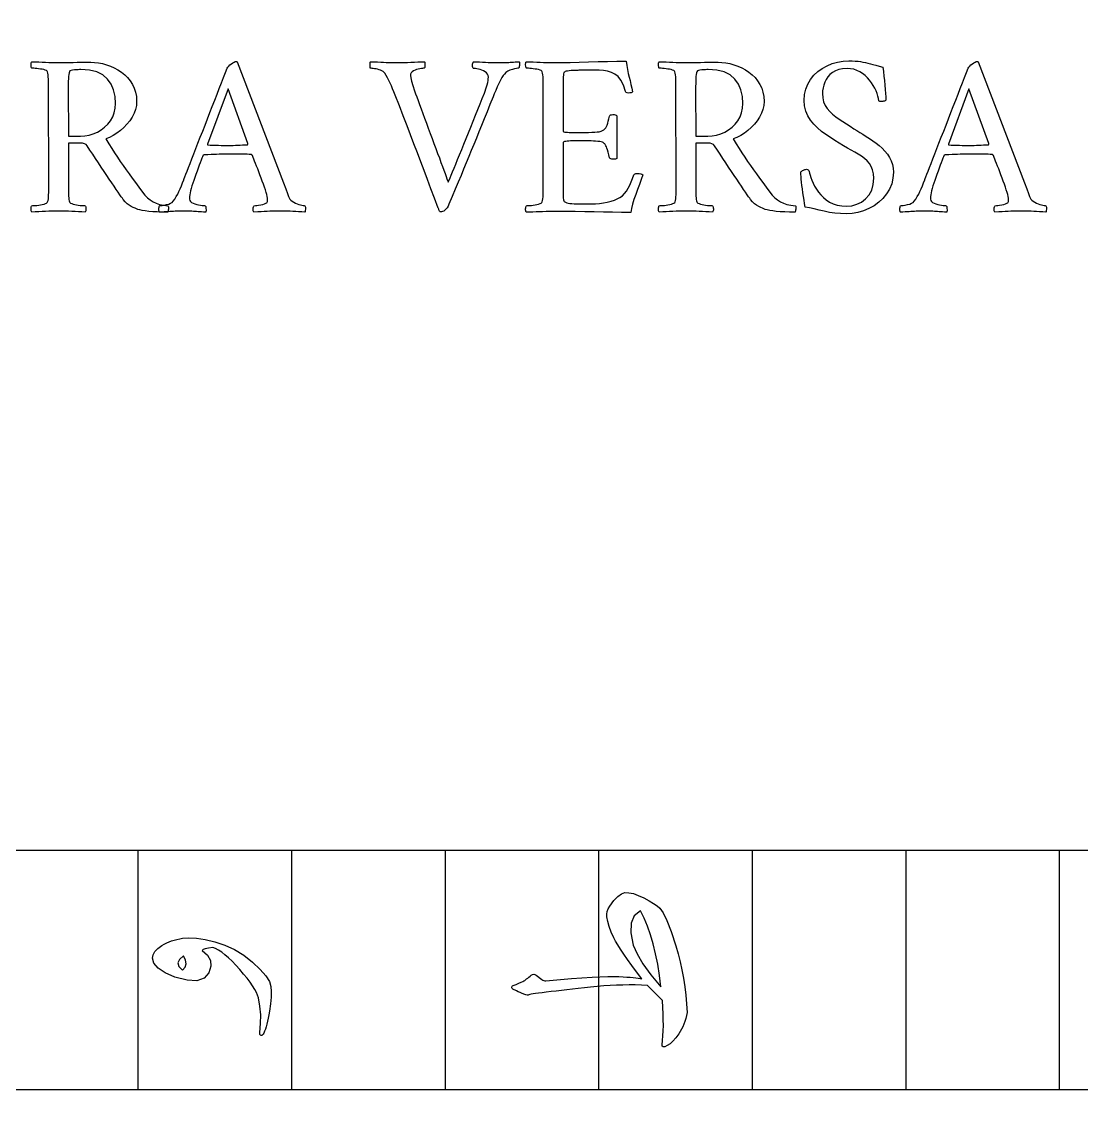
# Model space of a CAD drawing. Header units: millimetres. Extents: x -65 to 65, y -65 to 75.
# Drawn here: x -19.28 to -2.13, y -30.41 to -12.55 of the extents above; entities that cross this region are included whole.
import ezdxf

# ---------------------------------------------------------------- set-up
doc = ezdxf.new("R2010")
doc.units = ezdxf.units.MM
for name, color, linetype in [('CUT_OUTER', 1, 'Continuous'), ('ENGRAVE', 7, 'Continuous'), ('TEXT', 5, 'Continuous')]:
    doc.layers.add(name, color=color, linetype=linetype)

msp = doc.modelspace()

# ---------------------------------------------------------------- linework, layer by layer
at = {"layer": 'CUT_OUTER'}
msp.add_arc((-0.0001, -0.0002), 64.9998, 178.916906, 2.285404, dxfattribs=at)
at = {"layer": 'ENGRAVE'}
for points in [[(-29.835, 0), (-29.835, -29.835), (29.835, -29.835), (29.835, 0)], [(-25.9565, 0), (-25.9565, -25.9565), (25.9565, -25.9565), (25.9565, 0)], [(-17.4038, -29.835), (-17.4038, -25.9565)], [(-14.9175, -29.835), (-14.9175, -25.9565)], [(-12.4313, -29.835), (-12.4313, -25.9565)], [(-9.945, -29.835), (-9.945, -25.9565)], [(-7.4588, -29.835), (-7.4588, -25.9565)], [(-4.9725, -29.835), (-4.9725, -25.9565)], [(-2.4863, -29.835), (-2.4863, -25.9565)]]:
    msp.add_lwpolyline(points, dxfattribs=at)
for radius in [63.7, 63.7, 61.9938, 58.825, 58.825, 56.3225, 51.675, 51.675, 48.945, 43.875, 43.875]:
    msp.add_circle((0, 0), radius, dxfattribs=at)
at = {"layer": 'TEXT'}
for points in [[(-18.1717, -13.1984), (-18.1093, -13.201), (-18.046, -13.2087), (-17.9817, -13.2217), (-17.9165, -13.2397), (-17.8521, -13.2627), (-17.7903, -13.2904), (-17.7311, -13.3228), (-17.6744, -13.3598), (-17.6217, -13.4017), (-17.5745, -13.4485), (-17.5326, -13.5002), (-17.4961, -13.5569), (-17.4666, -13.6185), (-17.4454, -13.685), (-17.4328, -13.7564), (-17.4285, -13.8328), (-17.4331, -13.898), (-17.4468, -13.9623), (-17.4697, -14.0256), (-17.5017, -14.088), (-17.5409, -14.148), (-17.5853, -14.2043), (-17.6348, -14.2569), (-17.6894, -14.3057), (-17.7472, -14.3493), (-17.8062, -14.3864), (-17.8664, -14.4169), (-17.9278, -14.4408), (-17.8794, -14.5199), (-17.832, -14.5956), (-17.7856, -14.6681), (-17.7401, -14.7373), (-17.6946, -14.8048), (-17.6481, -14.872), (-17.6007, -14.939), (-17.5524, -15.0057), (-17.5022, -15.0741), (-17.4492, -15.146), (-17.3934, -15.2214), (-17.3347, -15.3004), (-17.2945, -15.3496), (-17.2526, -15.3923), (-17.2091, -15.4284), (-17.1639, -15.458), (-17.1143, -15.4817), (-17.0574, -15.5002), (-16.9933, -15.5136), (-16.9218, -15.5218), (-16.9157, -15.531), (-16.9125, -15.5434), (-16.912, -15.5591), (-16.9143, -15.5781), (-16.9178, -15.5966), (-16.9209, -15.6109), (-16.9235, -15.621), (-16.9256, -15.6269), (-17.0137, -15.6261), (-17.094, -15.6236), (-17.1666, -15.6195), (-17.2315, -15.6138), (-17.2884, -15.6068), (-17.3371, -15.5992), (-17.3775, -15.5909), (-17.4098, -15.5819), (-17.4304, -15.5733), (-17.4548, -15.5626), (-17.483, -15.5498), (-17.5149, -15.5349), (-17.5484, -15.5158), (-17.5815, -15.4904), (-17.6141, -15.4586), (-17.6462, -15.4205), (-17.6599, -15.4019), (-17.6782, -15.3764), (-17.7011, -15.3437), (-17.7288, -15.3041), (-17.7603, -15.2586), (-17.7945, -15.2084), (-17.8316, -15.1535), (-17.8715, -15.0939), (-17.9134, -15.0309), (-17.9568, -14.9658), (-18.0017, -14.8986), (-18.0479, -14.8293), (-18.0943, -14.7593), (-18.1398, -14.6899), (-18.1844, -14.6213), (-18.228, -14.5534), (-18.2463, -14.5337), (-18.2712, -14.5196), (-18.3026, -14.5112), (-18.3406, -14.5084), (-18.5321, -14.5084), (-18.5321, -15.1915), (-18.5321, -15.1971), (-18.5321, -15.2028), (-18.5321, -15.2084), (-18.5321, -15.214), (-18.5321, -15.2197), (-18.5321, -15.2253), (-18.5321, -15.2309), (-18.5321, -15.2365), (-18.5319, -15.2714), (-18.5316, -15.3046), (-18.531, -15.3361), (-18.5302, -15.366), (-18.5287, -15.3938), (-18.526, -15.4191), (-18.5221, -15.4417), (-18.517, -15.4617), (-18.5105, -15.4709), (-18.4983, -15.4796), (-18.4804, -15.4878), (-18.457, -15.4955), (-18.4302, -15.5024), (-18.4026, -15.5082), (-18.3739, -15.5128), (-18.3444, -15.5162), (-18.3167, -15.5186), (-18.2937, -15.5204), (-18.2754, -15.5215), (-18.2618, -15.5218), (-18.2568, -15.5307), (-18.2529, -15.5424), (-18.2502, -15.557), (-18.2487, -15.5744), (-18.2488, -15.5917), (-18.251, -15.6063), (-18.2554, -15.618), (-18.2618, -15.6269), (-18.3175, -15.6233), (-18.3721, -15.6199), (-18.4254, -15.6167), (-18.4776, -15.6138), (-18.5296, -15.6113), (-18.5823, -15.6095), (-18.6356, -15.6085), (-18.6897, -15.6081), (-18.7425, -15.6085), (-18.7957, -15.6095), (-18.8495, -15.6113), (-18.9036, -15.6138), (-18.9583, -15.6167), (-19.0134, -15.6199), (-19.069, -15.6233), (-19.1251, -15.6269), (-19.1316, -15.618), (-19.1359, -15.6063), (-19.1381, -15.5917), (-19.1382, -15.5744), (-19.1367, -15.557), (-19.134, -15.5424), (-19.1301, -15.5307), (-19.1251, -15.5218), (-19.1115, -15.5215), (-19.0932, -15.5204), (-19.0702, -15.5186), (-19.0425, -15.5162), (-19.0128, -15.5128), (-18.9839, -15.5082), (-18.9556, -15.5024), (-18.928, -15.4955), (-18.904, -15.4878), (-18.8863, -15.4796), (-18.8749, -15.4709), (-18.8699, -15.4617), (-18.8632, -15.4376), (-18.8581, -15.4101), (-18.8547, -15.3794), (-18.853, -15.3454), (-18.8522, -15.309), (-18.8516, -15.2713), (-18.8512, -15.2321), (-18.8511, -15.1915), (-18.8549, -13.6263), (-18.855, -13.5856), (-18.8553, -13.5461), (-18.8559, -13.5077), (-18.8567, -13.4706), (-18.8585, -13.4357), (-18.8619, -13.4044), (-18.8669, -13.3766), (-18.8736, -13.3523), (-18.8787, -13.3418), (-18.89, -13.3326), (-18.9078, -13.3249), (-18.9318, -13.3185), (-18.9592, -13.3133), (-18.9872, -13.3087), (-19.0155, -13.3048), (-19.0444, -13.3016), (-19.0713, -13.2992), (-19.0937, -13.2974), (-19.1116, -13.2964), (-19.1251, -13.296), (-19.1301, -13.2871), (-19.134, -13.2754), (-19.1367, -13.2608), (-19.1382, -13.2435), (-19.1381, -13.2261), (-19.1359, -13.2116), (-19.1316, -13.1998), (-19.1251, -13.1909), (-19.0692, -13.1929), (-19.0139, -13.1951), (-18.9594, -13.1976), (-18.9055, -13.2003), (-18.8522, -13.2028), (-18.799, -13.2045), (-18.7461, -13.2056), (-18.6935, -13.2059), (-18.638, -13.2057), (-18.5804, -13.205), (-18.5207, -13.2038), (-18.4589, -13.2022), (-18.3938, -13.2005), (-18.3242, -13.1994), (-18.2502, -13.1987), (-18.1717, -13.1984)], [(-16.6666, -15.1052), (-16.6644, -15.0994), (-16.6577, -15.0822), (-16.6465, -15.0534), (-16.6309, -15.0132), (-16.6116, -14.9631), (-16.5892, -14.9048), (-16.5637, -14.8383), (-16.5352, -14.7636), (-16.5041, -14.6826), (-16.471, -14.5971), (-16.4356, -14.5071), (-16.3982, -14.4127), (-16.3596, -14.3153), (-16.3208, -14.2165), (-16.2818, -14.1164), (-16.2425, -14.0148), (-16.2034, -13.9136), (-16.165, -13.8145), (-16.1274, -13.7175), (-16.0904, -13.6226), (-16.0549, -13.5315), (-16.0215, -13.4462), (-15.9902, -13.3664), (-15.961, -13.2923), (-15.9512, -13.2768), (-15.937, -13.2604), (-15.9184, -13.243), (-15.8953, -13.2247), (-15.8715, -13.2083), (-15.8507, -13.1965), (-15.833, -13.1895), (-15.8183, -13.1872), (-15.8149, -13.1873), (-15.8122, -13.1876), (-15.8102, -13.1882), (-15.8089, -13.189), (-15.8077, -13.1901), (-15.8057, -13.1914), (-15.803, -13.1929), (-15.7996, -13.1947), (-15.0526, -15.154), (-15.0158, -15.2506), (-14.9879, -15.3229), (-14.9689, -15.3707), (-14.9588, -15.3942), (-14.9472, -15.4141), (-14.9311, -15.4327), (-14.9106, -15.4498), (-14.8856, -15.4655), (-14.8584, -15.4795), (-14.8312, -15.4913), (-14.804, -15.501), (-14.7767, -15.5087), (-14.752, -15.5144), (-14.7322, -15.5185), (-14.7173, -15.521), (-14.7073, -15.5218), (-14.701, -15.5325), (-14.697, -15.5457), (-14.6953, -15.5616), (-14.696, -15.58), (-14.6979, -15.5977), (-14.6998, -15.6114), (-14.7017, -15.6212), (-14.7036, -15.6269), (-14.7566, -15.6233), (-14.8068, -15.6199), (-14.8542, -15.6167), (-14.8987, -15.6138), (-14.944, -15.6113), (-14.9935, -15.6095), (-15.0472, -15.6085), (-15.1052, -15.6081), (-15.1663, -15.6085), (-15.222, -15.6095), (-15.2723, -15.6113), (-15.3172, -15.6138), (-15.3622, -15.6167), (-15.4125, -15.6199), (-15.4682, -15.6233), (-15.5293, -15.6269), (-15.5358, -15.618), (-15.5401, -15.6063), (-15.5423, -15.5917), (-15.5424, -15.5744), (-15.5407, -15.557), (-15.5373, -15.5424), (-15.5322, -15.5307), (-15.5256, -15.5218), (-15.5063, -15.521), (-15.4824, -15.5185), (-15.4538, -15.5144), (-15.4205, -15.5087), (-15.3876, -15.5015), (-15.3604, -15.4932), (-15.3388, -15.4837), (-15.3229, -15.473), (-15.3163, -15.4641), (-15.3116, -15.4524), (-15.3088, -15.4378), (-15.3079, -15.4205), (-15.3094, -15.4006), (-15.314, -15.3749), (-15.3216, -15.3434), (-15.3323, -15.306), (-15.3453, -15.2643), (-15.3599, -15.2201), (-15.3762, -15.1733), (-15.3942, -15.1239), (-15.413, -15.0736), (-15.4317, -15.024), (-15.4505, -14.9751), (-15.4693, -14.9269), (-15.4872, -14.8811), (-15.5035, -14.8396), (-15.5182, -14.8023), (-15.5312, -14.7692), (-15.5419, -14.7421), (-15.5495, -14.7228), (-15.5541, -14.7112), (-15.5556, -14.7073), (-15.5561, -14.7068), (-15.5575, -14.7054), (-15.5598, -14.7031), (-15.5631, -14.6998), (-15.5668, -14.6965), (-15.5706, -14.6942), (-15.5744, -14.6928), (-15.5781, -14.6923), (-15.6079, -14.6907), (-15.641, -14.6895), (-15.6773, -14.6888), (-15.717, -14.6885), (-15.7576, -14.6885), (-15.7967, -14.6885), (-15.8345, -14.6885), (-15.8709, -14.6885), (-15.8803, -14.6885), (-15.8896, -14.6885), (-15.899, -14.6885), (-15.9084, -14.6885), (-15.9176, -14.6885), (-15.9262, -14.6885), (-15.9344, -14.6885), (-15.9422, -14.6885), (-15.9964, -14.6887), (-16.0463, -14.689), (-16.0921, -14.6896), (-16.1336, -14.6904), (-16.1758, -14.6917), (-16.2237, -14.6937), (-16.2772, -14.6964), (-16.3363, -14.6998), (-16.3384, -14.7002), (-16.341, -14.7012), (-16.344, -14.703), (-16.3476, -14.7054), (-16.3508, -14.7079), (-16.3532, -14.7097), (-16.3546, -14.7107), (-16.3551, -14.7111), (-16.3568, -14.7158), (-16.3621, -14.7298), (-16.3709, -14.7533), (-16.3832, -14.7861), (-16.398, -14.8254), (-16.4142, -14.8682), (-16.4318, -14.9146), (-16.4508, -14.9644), (-16.4699, -15.0152), (-16.4878, -15.0644), (-16.5046, -15.1119), (-16.5202, -15.1577), (-16.5356, -15.2028), (-16.5479, -15.244), (-16.5572, -15.2816), (-16.5634, -15.3154), (-16.5675, -15.3456), (-16.5704, -15.3726), (-16.5722, -15.3963), (-16.5728, -15.4167), (-16.5691, -15.4363), (-16.5582, -15.4538), (-16.54, -15.4691), (-16.5146, -15.4824), (-16.4853, -15.4935), (-16.4555, -15.5026), (-16.4252, -15.5095), (-16.3945, -15.5143), (-16.3664, -15.5176), (-16.3443, -15.5199), (-16.328, -15.5213), (-16.3175, -15.5218), (-16.314, -15.5276), (-16.311, -15.5373), (-16.3084, -15.551), (-16.3063, -15.5687), (-16.3051, -15.5871), (-16.3053, -15.603), (-16.307, -15.6162), (-16.31, -15.6269), (-16.3444, -15.625), (-16.3762, -15.6231), (-16.4054, -15.6213), (-16.432, -15.6194), (-16.4573, -15.6175), (-16.4827, -15.6156), (-16.508, -15.6138), (-16.5334, -15.6119), (-16.5607, -15.6102), (-16.592, -15.6091), (-16.6273, -15.6084), (-16.6666, -15.6081), (-16.7062, -15.6084), (-16.7426, -15.6091), (-16.7757, -15.6102), (-16.8055, -15.6119), (-16.8336, -15.6138), (-16.8618, -15.6156), (-16.8899, -15.6175), (-16.9181, -15.6194), (-16.9481, -15.6213), (-16.9819, -15.6231), (-17.0194, -15.625), (-17.0607, -15.6269), (-17.064, -15.6212), (-17.0663, -15.6114), (-17.0677, -15.5977), (-17.0682, -15.58), (-17.0677, -15.5616), (-17.0663, -15.5457), (-17.064, -15.5325), (-17.0607, -15.5218), (-17.0409, -15.5207), (-17.0152, -15.5176), (-16.9836, -15.5123), (-16.9462, -15.5049), (-16.9093, -15.4952), (-16.8791, -15.4829), (-16.8558, -15.468), (-16.8393, -15.4505), (-16.8122, -15.4138), (-16.7872, -15.3749), (-16.7643, -15.334), (-16.7435, -15.291), (-16.724, -15.2463), (-16.7046, -15.2004), (-16.6855, -15.1534), (-16.6666, -15.1052)], [(-13.2209, -13.2059), (-13.1614, -13.2056), (-13.1027, -13.2045), (-13.045, -13.2028), (-12.9882, -13.2003), (-12.9322, -13.1976), (-12.8766, -13.1951), (-12.8214, -13.1929), (-12.7668, -13.1909), (-12.7636, -13.2002), (-12.7616, -13.213), (-12.7608, -13.2293), (-12.7612, -13.2491), (-12.7627, -13.2682), (-12.7654, -13.2824), (-12.7692, -13.2917), (-12.7743, -13.296), (-12.7843, -13.2966), (-12.7992, -13.2984), (-12.819, -13.3013), (-12.8437, -13.3054), (-12.8706, -13.311), (-12.8967, -13.3185), (-12.9222, -13.3279), (-12.9469, -13.3392), (-12.9683, -13.3531), (-12.9835, -13.3706), (-12.9927, -13.3916), (-12.9957, -13.4161), (-12.9915, -13.4541), (-12.9789, -13.5081), (-12.9577, -13.578), (-12.9282, -13.6639), (-12.9119, -13.7085), (-12.893, -13.76), (-12.8715, -13.8183), (-12.8475, -13.8834), (-12.8216, -13.9537), (-12.7945, -14.0275), (-12.7662, -14.1048), (-12.7368, -14.1856), (-12.7066, -14.2682), (-12.6762, -14.3507), (-12.6456, -14.4333), (-12.6148, -14.5159), (-12.5845, -14.5968), (-12.5557, -14.6745), (-12.5282, -14.7488), (-12.5022, -14.8199), (-12.478, -14.8862), (-12.4562, -14.9461), (-12.4367, -14.9997), (-12.4196, -15.047), (-12.4054, -15.0861), (-12.3947, -15.115), (-12.3876, -15.1339), (-12.3839, -15.1427), (-12.3781, -15.1299), (-12.368, -15.1066), (-12.3537, -15.0727), (-12.3351, -15.0282), (-12.3132, -14.9751), (-12.2887, -14.9152), (-12.2616, -14.8484), (-12.2319, -14.7749), (-12.2001, -14.6959), (-12.1667, -14.613), (-12.1316, -14.5261), (-12.0949, -14.4352), (-12.0573, -14.3419), (-12.0194, -14.248), (-11.9813, -14.1533), (-11.9429, -14.058), (-11.905, -13.9637), (-11.8683, -13.8722), (-11.8328, -13.7835), (-11.7984, -13.6976), (-11.7857, -13.6653), (-11.774, -13.6319), (-11.7632, -13.5977), (-11.7534, -13.5625), (-11.7451, -13.5283), (-11.7393, -13.4968), (-11.7358, -13.4682), (-11.7346, -13.4424), (-11.7378, -13.4142), (-11.7473, -13.3899), (-11.7631, -13.3692), (-11.7853, -13.3523), (-11.8111, -13.3385), (-11.8378, -13.327), (-11.8655, -13.3178), (-11.8941, -13.311), (-11.921, -13.3061), (-11.9434, -13.3026), (-11.9613, -13.3005), (-11.9748, -13.2998), (-11.9814, -13.2938), (-11.9861, -13.2833), (-11.9889, -13.2685), (-11.9898, -13.2491), (-11.9889, -13.2293), (-11.9861, -13.213), (-11.9814, -13.2002), (-11.9748, -13.1909), (-11.9248, -13.1929), (-11.8763, -13.1951), (-11.8291, -13.1976), (-11.7834, -13.2003), (-11.7376, -13.2028), (-11.6905, -13.2045), (-11.6419, -13.2056), (-11.592, -13.2059), (-11.551, -13.2058), (-11.5145, -13.2055), (-11.4825, -13.2049), (-11.455, -13.2041), (-11.4297, -13.203), (-11.4048, -13.2017), (-11.38, -13.2002), (-11.3555, -13.1984), (-11.3297, -13.1965), (-11.3011, -13.1947), (-11.2696, -13.1928), (-11.2354, -13.1909), (-11.2323, -13.2003), (-11.2307, -13.2134), (-11.2305, -13.2303), (-11.2316, -13.251), (-11.2337, -13.2707), (-11.2363, -13.2848), (-11.2394, -13.2932), (-11.2429, -13.296), (-11.2578, -13.2972), (-11.28, -13.3007), (-11.3094, -13.3066), (-11.3461, -13.3148), (-11.3845, -13.3265), (-11.4188, -13.3429), (-11.4492, -13.364), (-11.4756, -13.3899), (-11.4938, -13.4134), (-11.5145, -13.4466), (-11.5379, -13.4894), (-11.5638, -13.5419), (-11.5902, -13.5985), (-11.6149, -13.654), (-11.6381, -13.7083), (-11.6595, -13.7614), (-11.7091, -13.8846), (-11.7566, -14.0026), (-11.802, -14.1154), (-11.8453, -14.2231), (-11.8873, -14.3273), (-11.9288, -14.4296), (-11.9699, -14.53), (-12.0105, -14.6285), (-12.0512, -14.727), (-12.0926, -14.8274), (-12.1347, -14.9297), (-12.1775, -15.0339), (-12.2221, -15.1418), (-12.2695, -15.2553), (-12.3197, -15.3745), (-12.3727, -15.4993), (-12.388, -15.5321), (-12.4041, -15.5593), (-12.4209, -15.5809), (-12.4384, -15.5969), (-12.4563, -15.6084), (-12.4745, -15.6166), (-12.4929, -15.6215), (-12.5115, -15.6231), (-12.5169, -15.6216), (-12.5219, -15.617), (-12.5263, -15.6094), (-12.5303, -15.5987), (-12.5341, -15.5874), (-12.5378, -15.5776), (-12.5416, -15.5695), (-12.5453, -15.5631), (-12.6062, -15.4025), (-12.665, -15.2473), (-12.7216, -15.0975), (-12.7762, -14.9532), (-12.8299, -14.8109), (-12.8841, -14.6674), (-12.9387, -14.5228), (-12.9939, -14.377), (-13.051, -14.2269), (-13.1116, -14.0692), (-13.1758, -13.9041), (-13.2435, -13.7314), (-13.264, -13.6784), (-13.2843, -13.6282), (-13.3043, -13.5808), (-13.3242, -13.5362), (-13.3445, -13.494), (-13.3659, -13.4537), (-13.3886, -13.4152), (-13.4124, -13.3786), (-13.4236, -13.3643), (-13.4386, -13.3514), (-13.4574, -13.3399), (-13.4799, -13.3298), (-13.5042, -13.3211), (-13.5283, -13.3138), (-13.5521, -13.308), (-13.5756, -13.3035), (-13.5976, -13.3002), (-13.6165, -13.2979), (-13.6323, -13.2965), (-13.6451, -13.296), (-13.6467, -13.2928), (-13.6479, -13.2833), (-13.6486, -13.2675), (-13.6488, -13.2453), (-13.6486, -13.2229), (-13.6479, -13.2064), (-13.6467, -13.1957), (-13.6451, -13.1909), (-13.584, -13.1929), (-13.5283, -13.1951), (-13.4779, -13.1976), (-13.433, -13.2003), (-13.3881, -13.2028), (-13.3378, -13.2045), (-13.2821, -13.2056), (-13.2209, -13.2059)], [(-10.6836, -13.2059), (-10.5508, -13.2052), (-10.4115, -13.2031), (-10.2656, -13.1996), (-10.1131, -13.1947), (-9.9583, -13.1897), (-9.8053, -13.1862), (-9.6542, -13.1841), (-9.505, -13.1834), (-9.495, -13.2514), (-9.4835, -13.3167), (-9.4706, -13.3791), (-9.4563, -13.4386), (-9.4415, -13.4973), (-9.4272, -13.5569), (-9.4133, -13.6174), (-9.3999, -13.6789), (-9.411, -13.6871), (-9.4253, -13.6929), (-9.4429, -13.6965), (-9.4638, -13.6976), (-9.4853, -13.696), (-9.5013, -13.6911), (-9.5116, -13.6829), (-9.5163, -13.6714), (-9.5494, -13.5707), (-9.5886, -13.4903), (-9.6338, -13.43), (-9.6852, -13.3899), (-9.742, -13.3636), (-9.8034, -13.3448), (-9.8696, -13.3336), (-9.9404, -13.3298), (-10.2557, -13.3298), (-10.2693, -13.3299), (-10.2876, -13.3303), (-10.3106, -13.3309), (-10.3383, -13.3317), (-10.3679, -13.333), (-10.3965, -13.335), (-10.4242, -13.3377), (-10.4509, -13.3411), (-10.4744, -13.3455), (-10.4922, -13.3514), (-10.5044, -13.3587), (-10.511, -13.3673), (-10.516, -13.3875), (-10.5199, -13.4105), (-10.5226, -13.4363), (-10.5241, -13.4649), (-10.5249, -13.4952), (-10.5255, -13.5259), (-10.5259, -13.5571), (-10.526, -13.5888), (-10.526, -13.6012), (-10.526, -13.6122), (-10.526, -13.6219), (-10.526, -13.6301), (-10.526, -14.3132), (-10.5229, -14.32), (-10.5138, -14.3254), (-10.4985, -14.3294), (-10.4772, -14.332), (-10.4521, -14.3336), (-10.4256, -14.3348), (-10.3977, -14.3355), (-10.3683, -14.3357), (-10.1769, -14.3357), (-10.1149, -14.3352), (-10.0601, -14.3338), (-10.0126, -14.3315), (-9.9723, -14.3282), (-9.9382, -14.3233), (-9.909, -14.316), (-9.8847, -14.3064), (-9.8654, -14.2944), (-9.8494, -14.2797), (-9.8353, -14.2616), (-9.8231, -14.2402), (-9.8128, -14.2156), (-9.8032, -14.187), (-9.7931, -14.1537), (-9.7826, -14.1157), (-9.7715, -14.073), (-9.7668, -14.0615), (-9.7565, -14.0533), (-9.7406, -14.0483), (-9.719, -14.0467), (-9.6981, -14.0479), (-9.6805, -14.0514), (-9.6662, -14.0573), (-9.6552, -14.0655), (-9.6552, -14.7561), (-9.6646, -14.7627), (-9.6777, -14.7674), (-9.6946, -14.7702), (-9.7152, -14.7711), (-9.7356, -14.7695), (-9.7518, -14.7645), (-9.7638, -14.7563), (-9.7715, -14.7448), (-9.7841, -14.6959), (-9.7955, -14.6543), (-9.8057, -14.6199), (-9.8147, -14.5928), (-9.8229, -14.5712), (-9.8307, -14.5534), (-9.8379, -14.5393), (-9.8447, -14.529), (-9.8517, -14.5209), (-9.8593, -14.5135), (-9.8676, -14.5069), (-9.8766, -14.5009), (-9.8891, -14.4939), (-9.9076, -14.4882), (-9.9322, -14.4836), (-9.963, -14.4802), (-9.9976, -14.4776), (-10.0338, -14.4755), (-10.0717, -14.4739), (-10.1112, -14.4727), (-10.151, -14.4719), (-10.1896, -14.4713), (-10.227, -14.471), (-10.2632, -14.4708), (-10.2885, -14.471), (-10.3153, -14.4713), (-10.3438, -14.4719), (-10.374, -14.4727), (-10.4039, -14.4739), (-10.4317, -14.4755), (-10.4574, -14.4776), (-10.4809, -14.4802), (-10.5006, -14.4839), (-10.5147, -14.4891), (-10.5232, -14.4961), (-10.526, -14.5046), (-10.526, -15.2028), (-10.526, -15.207), (-10.526, -15.2121), (-10.526, -15.2182), (-10.526, -15.2253), (-10.5259, -15.2534), (-10.5255, -15.2853), (-10.5249, -15.321), (-10.5241, -15.3604), (-10.5223, -15.3972), (-10.5189, -15.4252), (-10.5139, -15.4442), (-10.5072, -15.4542), (-10.4874, -15.4661), (-10.4655, -15.4754), (-10.4414, -15.482), (-10.4153, -15.4861), (-10.3842, -15.4886), (-10.3453, -15.4904), (-10.2988, -15.4914), (-10.2445, -15.4918), (-10.0681, -15.4918), (-10.0026, -15.4901), (-9.9376, -15.4852), (-9.8731, -15.477), (-9.8091, -15.4655), (-9.7486, -15.451), (-9.6946, -15.4336), (-9.6472, -15.4134), (-9.6064, -15.3904), (-9.5656, -15.3612), (-9.5294, -15.3262), (-9.498, -15.2852), (-9.4713, -15.2384), (-9.4471, -15.1876), (-9.4234, -15.1347), (-9.4002, -15.0797), (-9.3774, -15.0226), (-9.3713, -15.0127), (-9.3605, -15.0057), (-9.3451, -15.0015), (-9.3249, -15.0001), (-9.2939, -15.0015), (-9.2686, -15.0057), (-9.2489, -15.0127), (-9.2348, -15.0226), (-9.2617, -15.0988), (-9.2897, -15.1774), (-9.3189, -15.2584), (-9.3493, -15.3416), (-9.3775, -15.423), (-9.4004, -15.4983), (-9.4179, -15.5675), (-9.43, -15.6307), (-9.578, -15.6302), (-9.7256, -15.6288), (-9.8726, -15.6264), (-10.0193, -15.6231), (-10.1703, -15.6199), (-10.3308, -15.6175), (-10.5006, -15.6161), (-10.6799, -15.6156), (-10.742, -15.616), (-10.8009, -15.617), (-10.8565, -15.6188), (-10.9088, -15.6213), (-10.96, -15.6237), (-11.0121, -15.6255), (-11.0651, -15.6265), (-11.119, -15.6269), (-11.1255, -15.618), (-11.1298, -15.6063), (-11.132, -15.5917), (-11.1322, -15.5744), (-11.1306, -15.557), (-11.1279, -15.5424), (-11.1241, -15.5307), (-11.119, -15.5218), (-11.1054, -15.5215), (-11.0871, -15.5204), (-11.0641, -15.5186), (-11.0364, -15.5162), (-11.0068, -15.5128), (-10.9778, -15.5082), (-10.9495, -15.5024), (-10.922, -15.4955), (-10.8979, -15.4878), (-10.8802, -15.4796), (-10.8688, -15.4709), (-10.8638, -15.4617), (-10.8571, -15.4376), (-10.8521, -15.4101), (-10.8487, -15.3794), (-10.8469, -15.3454), (-10.8461, -15.309), (-10.8455, -15.2713), (-10.8451, -15.2321), (-10.845, -15.1915), (-10.845, -13.6263), (-10.8451, -13.5856), (-10.8455, -13.5461), (-10.8461, -13.5077), (-10.8469, -13.4706), (-10.8487, -13.4357), (-10.8521, -13.4044), (-10.8571, -13.3766), (-10.8638, -13.3523), (-10.8688, -13.3418), (-10.8802, -13.3326), (-10.8979, -13.3249), (-10.922, -13.3185), (-10.9495, -13.3133), (-10.9778, -13.3087), (-11.0068, -13.3048), (-11.0364, -13.3016), (-11.0641, -13.2992), (-11.0871, -13.2974), (-11.1054, -13.2964), (-11.119, -13.296), (-11.1241, -13.2871), (-11.1279, -13.2754), (-11.1306, -13.2608), (-11.1322, -13.2435), (-11.132, -13.2261), (-11.1298, -13.2116), (-11.1255, -13.1998), (-11.119, -13.1909), (-11.063, -13.1929), (-11.0074, -13.1951), (-10.9522, -13.1976), (-10.8976, -13.2003), (-10.8434, -13.2028), (-10.7897, -13.2045), (-10.7364, -13.2056), (-10.6836, -13.2059)], [(-8.0149, -13.1984), (-7.9525, -13.201), (-7.8892, -13.2087), (-7.8249, -13.2217), (-7.7597, -13.2397), (-7.6953, -13.2627), (-7.6335, -13.2904), (-7.5743, -13.3228), (-7.5176, -13.3598), (-7.4649, -13.4017), (-7.4177, -13.4485), (-7.3758, -13.5002), (-7.3393, -13.5569), (-7.3098, -13.6185), (-7.2886, -13.685), (-7.276, -13.7564), (-7.2718, -13.8328), (-7.2763, -13.898), (-7.29, -13.9623), (-7.3129, -14.0256), (-7.3449, -14.088), (-7.3841, -14.148), (-7.4285, -14.2043), (-7.478, -14.2569), (-7.5326, -14.3057), (-7.5904, -14.3493), (-7.6494, -14.3864), (-7.7096, -14.4169), (-7.771, -14.4408), (-7.7226, -14.5199), (-7.6752, -14.5956), (-7.6288, -14.6681), (-7.5833, -14.7373), (-7.5378, -14.8048), (-7.4913, -14.872), (-7.4439, -14.939), (-7.3956, -15.0057), (-7.3454, -15.0741), (-7.2924, -15.146), (-7.2366, -15.2214), (-7.1779, -15.3004), (-7.1377, -15.3496), (-7.0958, -15.3923), (-7.0523, -15.4284), (-7.0071, -15.458), (-6.9575, -15.4817), (-6.9006, -15.5002), (-6.8365, -15.5136), (-6.765, -15.5218), (-6.7589, -15.531), (-6.7557, -15.5434), (-6.7552, -15.5591), (-6.7575, -15.5781), (-6.7611, -15.5966), (-6.7641, -15.6109), (-6.7667, -15.621), (-6.7688, -15.6269), (-6.8569, -15.6261), (-6.9372, -15.6236), (-7.0098, -15.6195), (-7.0747, -15.6138), (-7.1316, -15.6068), (-7.1803, -15.5992), (-7.2207, -15.5909), (-7.253, -15.5819), (-7.2736, -15.5733), (-7.298, -15.5626), (-7.3262, -15.5498), (-7.3581, -15.5349), (-7.3916, -15.5158), (-7.4247, -15.4904), (-7.4573, -15.4586), (-7.4895, -15.4205), (-7.5031, -15.4019), (-7.5214, -15.3764), (-7.5443, -15.3437), (-7.572, -15.3041), (-7.6035, -15.2586), (-7.6377, -15.2084), (-7.6748, -15.1535), (-7.7147, -15.0939), (-7.7566, -15.0309), (-7.8, -14.9658), (-7.8449, -14.8986), (-7.8911, -14.8293), (-7.9375, -14.7593), (-7.983, -14.6899), (-8.0276, -14.6213), (-8.0712, -14.5534), (-8.0895, -14.5337), (-8.1144, -14.5196), (-8.1458, -14.5112), (-8.1838, -14.5084), (-8.3753, -14.5084), (-8.3753, -15.1915), (-8.3753, -15.1971), (-8.3753, -15.2028), (-8.3753, -15.2084), (-8.3753, -15.214), (-8.3753, -15.2197), (-8.3753, -15.2253), (-8.3753, -15.2309), (-8.3753, -15.2365), (-8.3751, -15.2714), (-8.3748, -15.3046), (-8.3742, -15.3361), (-8.3734, -15.366), (-8.3719, -15.3938), (-8.3692, -15.4191), (-8.3653, -15.4417), (-8.3602, -15.4617), (-8.3537, -15.4709), (-8.3415, -15.4796), (-8.3237, -15.4878), (-8.3002, -15.4955), (-8.2735, -15.5024), (-8.2458, -15.5082), (-8.2171, -15.5128), (-8.1876, -15.5162), (-8.1599, -15.5186), (-8.1369, -15.5204), (-8.1186, -15.5215), (-8.105, -15.5218), (-8.1, -15.5307), (-8.0961, -15.5424), (-8.0934, -15.557), (-8.0919, -15.5744), (-8.092, -15.5917), (-8.0942, -15.6063), (-8.0986, -15.618), (-8.105, -15.6269), (-8.1607, -15.6233), (-8.2153, -15.6199), (-8.2686, -15.6167), (-8.3208, -15.6138), (-8.3728, -15.6113), (-8.4255, -15.6095), (-8.4788, -15.6085), (-8.5329, -15.6081), (-8.5857, -15.6085), (-8.6389, -15.6095), (-8.6927, -15.6113), (-8.7469, -15.6138), (-8.8015, -15.6167), (-8.8566, -15.6199), (-8.9122, -15.6233), (-8.9683, -15.6269), (-8.9748, -15.618), (-8.9791, -15.6063), (-8.9813, -15.5917), (-8.9814, -15.5744), (-8.9799, -15.557), (-8.9772, -15.5424), (-8.9733, -15.5307), (-8.9683, -15.5218), (-8.9547, -15.5215), (-8.9364, -15.5204), (-8.9134, -15.5186), (-8.8857, -15.5162), (-8.8561, -15.5128), (-8.8271, -15.5082), (-8.7988, -15.5024), (-8.7712, -15.4955), (-8.7472, -15.4878), (-8.7295, -15.4796), (-8.7181, -15.4709), (-8.7131, -15.4617), (-8.7064, -15.4376), (-8.7013, -15.4101), (-8.6979, -15.3794), (-8.6962, -15.3454), (-8.6954, -15.309), (-8.6948, -15.2713), (-8.6944, -15.2321), (-8.6943, -15.1915), (-8.6981, -13.6263), (-8.6982, -13.5856), (-8.6985, -13.5461), (-8.6991, -13.5077), (-8.6999, -13.4706), (-8.7017, -13.4357), (-8.7051, -13.4044), (-8.7101, -13.3766), (-8.7168, -13.3523), (-8.7219, -13.3418), (-8.7332, -13.3326), (-8.751, -13.3249), (-8.775, -13.3185), (-8.8024, -13.3133), (-8.8304, -13.3087), (-8.8588, -13.3048), (-8.8876, -13.3016), (-8.9145, -13.2992), (-8.9369, -13.2974), (-8.9548, -13.2964), (-8.9683, -13.296), (-8.9733, -13.2871), (-8.9772, -13.2754), (-8.9799, -13.2608), (-8.9814, -13.2435), (-8.9813, -13.2261), (-8.9791, -13.2116), (-8.9748, -13.1998), (-8.9683, -13.1909), (-8.9124, -13.1929), (-8.8571, -13.1951), (-8.8026, -13.1976), (-8.7487, -13.2003), (-8.6954, -13.2028), (-8.6422, -13.2045), (-8.5893, -13.2056), (-8.5367, -13.2059), (-8.4812, -13.2057), (-8.4236, -13.205), (-8.3639, -13.2038), (-8.3021, -13.2022), (-8.237, -13.2005), (-8.1674, -13.1994), (-8.0934, -13.1987), (-8.0149, -13.1984)], [(-5.9017, -13.1759), (-5.846, -13.1767), (-5.7952, -13.1792), (-5.7494, -13.1833), (-5.7084, -13.189), (-5.6697, -13.1962), (-5.6306, -13.2045), (-5.5909, -13.214), (-5.5508, -13.2247), (-5.508, -13.2364), (-5.4603, -13.2491), (-5.4076, -13.2627), (-5.35, -13.2772), (-5.3393, -13.3492), (-5.3298, -13.4222), (-5.3215, -13.4965), (-5.3143, -13.5719), (-5.3084, -13.6431), (-5.3035, -13.7047), (-5.2999, -13.7566), (-5.2974, -13.799), (-5.2977, -13.8078), (-5.3021, -13.8154), (-5.3108, -13.8218), (-5.3237, -13.8271), (-5.338, -13.8312), (-5.3509, -13.8342), (-5.3624, -13.8359), (-5.3725, -13.8365), (-5.3849, -13.8356), (-5.396, -13.8328), (-5.4056, -13.8281), (-5.4138, -13.8215), (-5.4194, -13.7863), (-5.4288, -13.7483), (-5.442, -13.7075), (-5.4588, -13.6639), (-5.4794, -13.6193), (-5.5034, -13.5756), (-5.531, -13.533), (-5.5621, -13.4912), (-5.5965, -13.4517), (-5.6343, -13.4157), (-5.6754, -13.3832), (-5.7197, -13.3542), (-5.7672, -13.3304), (-5.8178, -13.3134), (-5.8714, -13.3032), (-5.928, -13.2998), (-5.9991, -13.3038), (-6.0622, -13.3157), (-6.1173, -13.3357), (-6.1645, -13.3636), (-6.2046, -13.3974), (-6.2386, -13.4349), (-6.2665, -13.4762), (-6.2884, -13.5212), (-6.3048, -13.5679), (-6.3165, -13.6141), (-6.3235, -13.6599), (-6.3259, -13.7051), (-6.3211, -13.7753), (-6.3066, -13.8393), (-6.2826, -13.8973), (-6.2489, -13.9491), (-6.2079, -13.9965), (-6.1617, -14.0411), (-6.1103, -14.0828), (-6.0538, -14.1218), (-5.9945, -14.1595), (-5.9351, -14.1978), (-5.8754, -14.2365), (-5.8154, -14.2757), (-5.7692, -14.3045), (-5.7206, -14.3348), (-5.6697, -14.3664), (-5.6165, -14.3995), (-5.5625, -14.4342), (-5.5095, -14.4708), (-5.4574, -14.5093), (-5.4063, -14.5497), (-5.358, -14.5925), (-5.3143, -14.6383), (-5.2754, -14.6873), (-5.2411, -14.7392), (-5.2132, -14.7945), (-5.1933, -14.8532), (-5.1813, -14.9155), (-5.1773, -14.9813), (-5.1843, -15.0778), (-5.205, -15.1685), (-5.2396, -15.2533), (-5.2881, -15.3323), (-5.3474, -15.404), (-5.4147, -15.4674), (-5.49, -15.5223), (-5.5733, -15.5687), (-5.6619, -15.6057), (-5.753, -15.6321), (-5.8467, -15.6479), (-5.943, -15.6532), (-6.0342, -15.6506), (-6.1237, -15.6429), (-6.2115, -15.6299), (-6.2977, -15.6119), (-6.3809, -15.5922), (-6.4596, -15.5744), (-6.5338, -15.5584), (-6.6036, -15.5443), (-6.6145, -15.489), (-6.6248, -15.4317), (-6.6343, -15.3726), (-6.6431, -15.3116), (-6.651, -15.2516), (-6.6581, -15.1953), (-6.6642, -15.1427), (-6.6693, -15.0939), (-6.6734, -15.0515), (-6.6764, -15.0179), (-6.6781, -14.9933), (-6.6787, -14.9776), (-6.669, -14.9685), (-6.6585, -14.9602), (-6.6474, -14.9526), (-6.6355, -14.9457), (-6.6232, -14.9399), (-6.6107, -14.9358), (-6.5979, -14.9333), (-6.5849, -14.9325), (-6.5696, -14.9346), (-6.5577, -14.941), (-6.549, -14.9515), (-6.5436, -14.9663), (-6.5364, -14.995), (-6.5262, -15.0287), (-6.513, -15.0673), (-6.4967, -15.1108), (-6.4767, -15.1571), (-6.4526, -15.2042), (-6.4242, -15.2519), (-6.3916, -15.3004), (-6.3543, -15.3472), (-6.3118, -15.39), (-6.2642, -15.4288), (-6.2114, -15.4636), (-6.1526, -15.4924), (-6.0871, -15.5129), (-6.0147, -15.5252), (-5.9355, -15.5293), (-5.8501, -15.5219), (-5.7704, -15.4998), (-5.6962, -15.4628), (-5.6277, -15.4111), (-5.5703, -15.346), (-5.5292, -15.2689), (-5.5046, -15.1799), (-5.4964, -15.0789), (-5.5007, -15.0062), (-5.5137, -14.9419), (-5.5354, -14.8861), (-5.5658, -14.8387), (-5.6031, -14.7969), (-5.6456, -14.758), (-5.6932, -14.7219), (-5.746, -14.6885), (-5.8024, -14.6562), (-5.8609, -14.6229), (-5.9216, -14.5886), (-5.9843, -14.5534), (-6.0543, -14.5111), (-6.1255, -14.4666), (-6.1979, -14.4201), (-6.2715, -14.3714), (-6.3427, -14.3194), (-6.408, -14.263), (-6.4675, -14.2021), (-6.5211, -14.1368), (-6.5654, -14.0662), (-6.5971, -13.9895), (-6.6161, -13.9067), (-6.6224, -13.8177), (-6.616, -13.7233), (-6.5966, -13.6352), (-6.5643, -13.5535), (-6.5192, -13.4781), (-6.4637, -13.4099), (-6.4005, -13.35), (-6.3295, -13.2982), (-6.2508, -13.2547), (-6.1671, -13.2202), (-6.081, -13.1956), (-5.9925, -13.1808), (-5.9017, -13.1759)], [(-4.6706, -15.1052), (-4.6684, -15.0994), (-4.6617, -15.0822), (-4.6506, -15.0534), (-4.635, -15.0132), (-4.6156, -14.9631), (-4.5932, -14.9048), (-4.5678, -14.8383), (-4.5393, -14.7636), (-4.5082, -14.6826), (-4.475, -14.5971), (-4.4397, -14.5071), (-4.4023, -14.4127), (-4.3637, -14.3153), (-4.3248, -14.2165), (-4.2858, -14.1164), (-4.2465, -14.0148), (-4.2074, -13.9136), (-4.1691, -13.8145), (-4.1314, -13.7175), (-4.0945, -13.6226), (-4.0589, -13.5315), (-4.0255, -13.4462), (-3.9942, -13.3664), (-3.965, -13.2923), (-3.9552, -13.2768), (-3.941, -13.2604), (-3.9224, -13.243), (-3.8993, -13.2247), (-3.8755, -13.2083), (-3.8547, -13.1965), (-3.837, -13.1895), (-3.8223, -13.1872), (-3.8189, -13.1873), (-3.8162, -13.1876), (-3.8143, -13.1882), (-3.813, -13.189), (-3.8117, -13.1901), (-3.8097, -13.1914), (-3.807, -13.1929), (-3.8036, -13.1947), (-3.0566, -15.154), (-3.0198, -15.2506), (-2.9919, -15.3229), (-2.9729, -15.3707), (-2.9628, -15.3942), (-2.9512, -15.4141), (-2.9351, -15.4327), (-2.9146, -15.4498), (-2.8896, -15.4655), (-2.8624, -15.4795), (-2.8352, -15.4913), (-2.808, -15.501), (-2.7808, -15.5087), (-2.756, -15.5144), (-2.7362, -15.5185), (-2.7213, -15.521), (-2.7113, -15.5218), (-2.705, -15.5325), (-2.701, -15.5457), (-2.6994, -15.5616), (-2.7001, -15.58), (-2.7019, -15.5977), (-2.7038, -15.6114), (-2.7057, -15.6212), (-2.7076, -15.6269), (-2.7606, -15.6233), (-2.8108, -15.6199), (-2.8582, -15.6167), (-2.9028, -15.6138), (-2.948, -15.6113), (-2.9975, -15.6095), (-3.0512, -15.6085), (-3.1092, -15.6081), (-3.1703, -15.6085), (-3.226, -15.6095), (-3.2763, -15.6113), (-3.3213, -15.6138), (-3.3662, -15.6167), (-3.4165, -15.6199), (-3.4722, -15.6233), (-3.5333, -15.6269), (-3.5398, -15.618), (-3.5441, -15.6063), (-3.5463, -15.5917), (-3.5465, -15.5744), (-3.5447, -15.557), (-3.5413, -15.5424), (-3.5363, -15.5307), (-3.5296, -15.5218), (-3.5103, -15.521), (-3.4864, -15.5185), (-3.4578, -15.5144), (-3.4245, -15.5087), (-3.3916, -15.5015), (-3.3644, -15.4932), (-3.3428, -15.4837), (-3.3269, -15.473), (-3.3203, -15.4641), (-3.3156, -15.4524), (-3.3128, -15.4378), (-3.3119, -15.4205), (-3.3134, -15.4006), (-3.318, -15.3749), (-3.3256, -15.3434), (-3.3363, -15.306), (-3.3493, -15.2643), (-3.364, -15.2201), (-3.3803, -15.1733), (-3.3982, -15.1239), (-3.417, -15.0736), (-3.4357, -15.024), (-3.4545, -14.9751), (-3.4733, -14.9269), (-3.4912, -14.8811), (-3.5075, -14.8396), (-3.5222, -14.8023), (-3.5352, -14.7692), (-3.5459, -14.7421), (-3.5535, -14.7228), (-3.5581, -14.7112), (-3.5596, -14.7073), (-3.5601, -14.7068), (-3.5615, -14.7054), (-3.5638, -14.7031), (-3.5671, -14.6998), (-3.5709, -14.6965), (-3.5746, -14.6942), (-3.5784, -14.6928), (-3.5821, -14.6923), (-3.6119, -14.6907), (-3.645, -14.6895), (-3.6814, -14.6888), (-3.721, -14.6885), (-3.7616, -14.6885), (-3.8008, -14.6885), (-3.8385, -14.6885), (-3.8749, -14.6885), (-3.8843, -14.6885), (-3.8937, -14.6885), (-3.903, -14.6885), (-3.9124, -14.6885), (-3.9216, -14.6885), (-3.9303, -14.6885), (-3.9385, -14.6885), (-3.9462, -14.6885), (-4.0004, -14.6887), (-4.0504, -14.689), (-4.0961, -14.6896), (-4.1376, -14.6904), (-4.1799, -14.6917), (-4.2277, -14.6937), (-4.2812, -14.6964), (-4.3403, -14.6998), (-4.3424, -14.7002), (-4.345, -14.7012), (-4.3481, -14.703), (-4.3516, -14.7054), (-4.3549, -14.7079), (-4.3572, -14.7097), (-4.3586, -14.7107), (-4.3591, -14.7111), (-4.3608, -14.7158), (-4.3661, -14.7298), (-4.3749, -14.7533), (-4.3872, -14.7861), (-4.402, -14.8254), (-4.4182, -14.8682), (-4.4358, -14.9146), (-4.4548, -14.9644), (-4.4739, -15.0152), (-4.4919, -15.0644), (-4.5086, -15.1119), (-4.5242, -15.1577), (-4.5396, -15.2028), (-4.5519, -15.244), (-4.5612, -15.2816), (-4.5674, -15.3154), (-4.5715, -15.3456), (-4.5744, -15.3726), (-4.5762, -15.3963), (-4.5768, -15.4167), (-4.5731, -15.4363), (-4.5622, -15.4538), (-4.5441, -15.4691), (-4.5186, -15.4824), (-4.4893, -15.4935), (-4.4595, -15.5026), (-4.4292, -15.5095), (-4.3985, -15.5143), (-4.3705, -15.5176), (-4.3483, -15.5199), (-4.332, -15.5213), (-4.3216, -15.5218), (-4.318, -15.5276), (-4.315, -15.5373), (-4.3124, -15.551), (-4.3103, -15.5687), (-4.3091, -15.5871), (-4.3094, -15.603), (-4.311, -15.6162), (-4.314, -15.6269), (-4.3484, -15.625), (-4.3802, -15.6231), (-4.4094, -15.6213), (-4.436, -15.6194), (-4.4614, -15.6175), (-4.4867, -15.6156), (-4.512, -15.6138), (-4.5374, -15.6119), (-4.5647, -15.6102), (-4.596, -15.6091), (-4.6313, -15.6084), (-4.6706, -15.6081), (-4.7103, -15.6084), (-4.7466, -15.6091), (-4.7797, -15.6102), (-4.8095, -15.6119), (-4.8376, -15.6138), (-4.8658, -15.6156), (-4.894, -15.6175), (-4.9221, -15.6194), (-4.9521, -15.6213), (-4.9859, -15.6231), (-5.0234, -15.625), (-5.0647, -15.6269), (-5.068, -15.6212), (-5.0704, -15.6114), (-5.0718, -15.5977), (-5.0722, -15.58), (-5.0718, -15.5616), (-5.0704, -15.5457), (-5.068, -15.5325), (-5.0647, -15.5218), (-5.0449, -15.5207), (-5.0192, -15.5176), (-4.9877, -15.5123), (-4.9503, -15.5049), (-4.9133, -15.4952), (-4.8832, -15.4829), (-4.8598, -15.468), (-4.8433, -15.4505), (-4.8162, -15.4138), (-4.7912, -15.3749), (-4.7683, -15.334), (-4.7476, -15.291), (-4.728, -15.2463), (-4.7086, -15.2004), (-4.6895, -15.1534), (-4.6706, -15.1052)], [(-17.7701, -13.8665), (-17.7782, -13.7518), (-17.8025, -13.6479), (-17.843, -13.5548), (-17.8996, -13.4724), (-17.9753, -13.4051), (-18.0727, -13.357), (-18.192, -13.3282), (-18.3331, -13.3185), (-18.3522, -13.3188), (-18.3758, -13.3195), (-18.4039, -13.3206), (-18.4363, -13.3223), (-18.4674, -13.3256), (-18.4912, -13.3317), (-18.5078, -13.3406), (-18.517, -13.3523), (-18.5237, -13.3721), (-18.5288, -13.3978), (-18.5322, -13.4294), (-18.5339, -13.4668), (-18.5348, -13.5073), (-18.5353, -13.548), (-18.5357, -13.5889), (-18.5358, -13.6301), (-18.5321, -14.3958), (-18.3369, -14.3958), (-18.2664, -14.3917), (-18.1975, -14.3794), (-18.1303, -14.3588), (-18.0648, -14.3301), (-18.0029, -14.294), (-17.947, -14.2513), (-17.8969, -14.202), (-17.8527, -14.1462), (-17.8166, -14.0844), (-17.7908, -14.0171), (-17.7753, -13.9445), (-17.7701, -13.8665)], [(-7.6133, -13.8665), (-7.6214, -13.7518), (-7.6457, -13.6479), (-7.6862, -13.5548), (-7.7428, -13.4724), (-7.8185, -13.4051), (-7.9159, -13.357), (-8.0352, -13.3282), (-8.1763, -13.3185), (-8.1954, -13.3188), (-8.219, -13.3195), (-8.2471, -13.3206), (-8.2795, -13.3223), (-8.3106, -13.3256), (-8.3344, -13.3317), (-8.351, -13.3406), (-8.3602, -13.3523), (-8.3669, -13.3721), (-8.372, -13.3978), (-8.3754, -13.4294), (-8.3771, -13.4668), (-8.378, -13.5073), (-8.3785, -13.548), (-8.3789, -13.5889), (-8.379, -13.6301), (-8.3753, -14.3958), (-8.1801, -14.3958), (-8.1096, -14.3917), (-8.0407, -14.3794), (-7.9735, -14.3588), (-7.908, -14.3301), (-7.8461, -14.294), (-7.7902, -14.2513), (-7.7401, -14.202), (-7.6959, -14.1462), (-7.6598, -14.0844), (-7.634, -14.0171), (-7.6185, -13.9445), (-7.6133, -13.8665)], [(-15.9497, -13.6301), (-16.2838, -14.5234), (-16.2836, -14.5239), (-16.2833, -14.5253), (-16.2827, -14.5276), (-16.2819, -14.5309), (-16.2808, -14.5342), (-16.2795, -14.5365), (-16.278, -14.5379), (-16.2762, -14.5384), (-16.2388, -14.5402), (-16.1979, -14.5417), (-16.1534, -14.543), (-16.1055, -14.544), (-16.0582, -14.5449), (-16.0158, -14.5454), (-15.9784, -14.5458), (-15.9459, -14.5459), (-15.9038, -14.5457), (-15.8638, -14.545), (-15.8259, -14.5438), (-15.7902, -14.5422), (-15.7546, -14.5403), (-15.7175, -14.5384), (-15.6786, -14.5365), (-15.6382, -14.5346), (-15.6348, -14.5341), (-15.6321, -14.5323), (-15.6301, -14.5294), (-15.6288, -14.5253), (-15.628, -14.5212), (-15.6274, -14.5182), (-15.627, -14.5165), (-15.6269, -14.5159)], [(-3.9537, -13.6301), (-4.2878, -14.5234), (-4.2877, -14.5239), (-4.2873, -14.5253), (-4.2867, -14.5276), (-4.2859, -14.5309), (-4.2848, -14.5342), (-4.2835, -14.5365), (-4.282, -14.5379), (-4.2803, -14.5384), (-4.2428, -14.5402), (-4.2019, -14.5417), (-4.1575, -14.543), (-4.1095, -14.544), (-4.0622, -14.5449), (-4.0199, -14.5454), (-3.9825, -14.5458), (-3.95, -14.5459), (-3.9079, -14.5457), (-3.8679, -14.545), (-3.83, -14.5438), (-3.7942, -14.5422), (-3.7587, -14.5403), (-3.7215, -14.5384), (-3.6826, -14.5365), (-3.6422, -14.5346), (-3.6388, -14.5341), (-3.6361, -14.5323), (-3.6341, -14.5294), (-3.6328, -14.5253), (-3.632, -14.5212), (-3.6314, -14.5182), (-3.631, -14.5165), (-3.6309, -14.5159)], [(-11.1446, -28.2973), (-11.1854, -28.2795), (-11.2216, -28.2636), (-11.253, -28.2495), (-11.2797, -28.2373), (-11.3016, -28.2272), (-11.3182, -28.2195), (-11.3297, -28.2141), (-11.336, -28.211), (-11.3443, -28.2047), (-11.3501, -28.1969), (-11.3536, -28.1878), (-11.3548, -28.1772), (-11.3534, -28.1686), (-11.3492, -28.1613), (-11.3421, -28.1554), (-11.3323, -28.151), (-11.2844, -28.1313), (-11.2422, -28.1134), (-11.2056, -28.0975), (-11.1747, -28.0834), (-11.161, -28.0753), (-11.1465, -28.066), (-11.131, -28.0556), (-11.1146, -28.044), (-11.0972, -28.031), (-11.0789, -28.0163), (-11.0597, -28), (-11.0395, -27.9821), (-11.0191, -27.9708), (-10.9992, -27.967), (-10.9797, -27.9708), (-10.9607, -27.9821), (-10.8669, -28.0534), (-10.8516, -28.063), (-10.8359, -28.0693), (-10.8197, -28.0724), (-10.8031, -28.0721), (-10.3899, -28.0355), (-10.0552, -28.0121), (-9.7988, -28.0018), (-9.6207, -28.0046), (-9.5542, -28.0084), (-9.4936, -28.0126), (-9.4388, -28.0169), (-9.3899, -28.0215), (-9.3466, -28.0263), (-9.3087, -28.0313), (-9.2762, -28.0366), (-9.2491, -28.0421), (-9.335, -27.9299), (-9.4124, -27.8258), (-9.4814, -27.73), (-9.5419, -27.6424), (-9.5942, -27.5632), (-9.6386, -27.4927), (-9.6749, -27.4309), (-9.7033, -27.3778), (-9.7455, -27.2832), (-9.7784, -27.1948), (-9.8018, -27.1124), (-9.8159, -27.0362), (-9.8171, -26.9958), (-9.8093, -26.9536), (-9.7927, -26.9095), (-9.7671, -26.8635), (-9.7026, -26.7725), (-9.6404, -26.7059), (-9.5806, -26.6637), (-9.5231, -26.6458), (-9.4591, -26.647), (-9.3871, -26.6618), (-9.3071, -26.6902), (-9.2191, -26.7322), (-9.1325, -26.7791), (-9.0605, -26.8222), (-9.0031, -26.8617), (-8.9601, -26.8973), (-8.9059, -26.9705), (-8.8447, -27.0962), (-8.7764, -27.2745), (-8.7011, -27.5054), (-8.6638, -27.634), (-8.6308, -27.7648), (-8.6019, -27.8977), (-8.5773, -28.0327), (-8.5566, -28.1694), (-8.5397, -28.3072), (-8.5266, -28.4462), (-8.5172, -28.5864), (-8.5275, -28.6376), (-8.5397, -28.6863), (-8.5538, -28.7324), (-8.5698, -28.7759), (-8.5876, -28.8173), (-8.6073, -28.8571), (-8.6289, -28.8952), (-8.6523, -28.9317), (-8.6993, -28.9957), (-8.7462, -29.049), (-8.7931, -29.0914), (-8.84, -29.1231), (-8.879, -29.1405), (-8.9057, -29.1437), (-8.9202, -29.133), (-8.9226, -29.1081), (-8.9143, -29.0378), (-8.908, -28.9622), (-8.9039, -28.8811), (-8.9019, -28.7947), (-8.9021, -28.7028), (-8.9043, -28.6056), (-8.9086, -28.503), (-8.9151, -28.3949), (-9.1591, -28.1472), (-9.2571, -28.1426), (-9.3561, -28.1402), (-9.456, -28.1398), (-9.5569, -28.1416), (-9.659, -28.1452), (-9.7624, -28.1505), (-9.8673, -28.1574), (-9.9736, -28.166), (-10.0788, -28.1756), (-10.1805, -28.1857), (-10.2786, -28.1962), (-10.3733, -28.2073), (-10.4647, -28.2183), (-10.553, -28.2288), (-10.6383, -28.2389), (-10.7205, -28.2485), (-10.7966, -28.2576), (-10.8636, -28.2659), (-10.9214, -28.2735), (-10.9701, -28.2805), (-11.0099, -28.2867), (-11.0409, -28.2922), (-11.0633, -28.297), (-11.0771, -28.3011), (-11.0925, -28.3037), (-11.109, -28.3039), (-11.1263, -28.3018), (-11.1446, -28.2973)], [(-9.388, -27.4941), (-9.3277, -27.6393), (-9.2332, -27.801), (-9.1044, -27.979), (-8.9414, -28.1735), (-8.9647, -27.985), (-8.9934, -27.8061), (-9.0276, -27.6369), (-9.0671, -27.4772), (-9.1116, -27.3274), (-9.1605, -27.1877), (-9.2138, -27.0581), (-9.2717, -26.9386), (-9.3718, -27.0198), (-9.4246, -27.1394), (-9.43, -27.2975), (-9.388, -27.4941)], [(-16.8092, -28.0121), (-16.9683, -27.9436), (-17.0814, -27.8695), (-17.1484, -27.7897), (-17.1696, -27.7043), (-17.1602, -27.6508), (-17.132, -27.5992), (-17.0851, -27.5495), (-17.0194, -27.5016), (-16.9814, -27.4786), (-16.9425, -27.4584), (-16.9026, -27.4411), (-16.8618, -27.4265), (-16.8198, -27.4141), (-16.7764, -27.4031), (-16.7316, -27.3935), (-16.6854, -27.3853), (-16.5824, -27.3775), (-16.4611, -27.3843), (-16.3215, -27.4057), (-16.1636, -27.4416), (-16.0001, -27.4946), (-15.8437, -27.5673), (-15.6942, -27.6597), (-15.5518, -27.7719), (-15.4277, -27.8894), (-15.3369, -27.9943), (-15.2795, -28.0864), (-15.2553, -28.166), (-15.2511, -28.2471), (-15.2534, -28.3405), (-15.2623, -28.4461), (-15.2778, -28.5638), (-15.2876, -28.6235), (-15.298, -28.6788), (-15.3091, -28.7296), (-15.321, -28.7759), (-15.3331, -28.818), (-15.3449, -28.8561), (-15.3565, -28.8903), (-15.3679, -28.9204), (-15.3778, -28.9382), (-15.3886, -28.9504), (-15.4003, -28.957), (-15.413, -28.9579), (-15.4256, -28.9521), (-15.4336, -28.942), (-15.4369, -28.9277), (-15.4355, -28.9092), (-15.4214, -28.7644), (-15.4205, -28.623), (-15.4327, -28.4848), (-15.458, -28.3499), (-15.4709, -28.3083), (-15.4908, -28.2622), (-15.5178, -28.2116), (-15.5518, -28.1566), (-15.5929, -28.0971), (-15.641, -28.0332), (-15.6961, -27.9648), (-15.7583, -27.892), (-15.8225, -27.8207), (-15.884, -27.7568), (-15.9427, -27.7005), (-15.9985, -27.6518), (-16.0517, -27.6107), (-16.1026, -27.5776), (-16.1512, -27.5525), (-16.1974, -27.5354), (-16.2673, -27.5452), (-16.3194, -27.556), (-16.3537, -27.5678), (-16.3701, -27.5804), (-16.2802, -27.6567), (-16.2321, -27.7428), (-16.2258, -27.8387), (-16.2612, -27.9445), (-16.3377, -28.0318), (-16.4545, -28.0721), (-16.6117, -28.0656), (-16.8092, -28.0121)], [(-16.6704, -27.6705), (-16.7374, -27.7259), (-16.7623, -27.7831), (-16.745, -27.8422), (-16.6854, -27.9032), (-16.645, -27.8535), (-16.6291, -27.7981), (-16.6375, -27.7371), (-16.6704, -27.6705)]]:
    msp.add_lwpolyline(points, close=True, dxfattribs=at)

doc.saveas('drawing.dxf')
